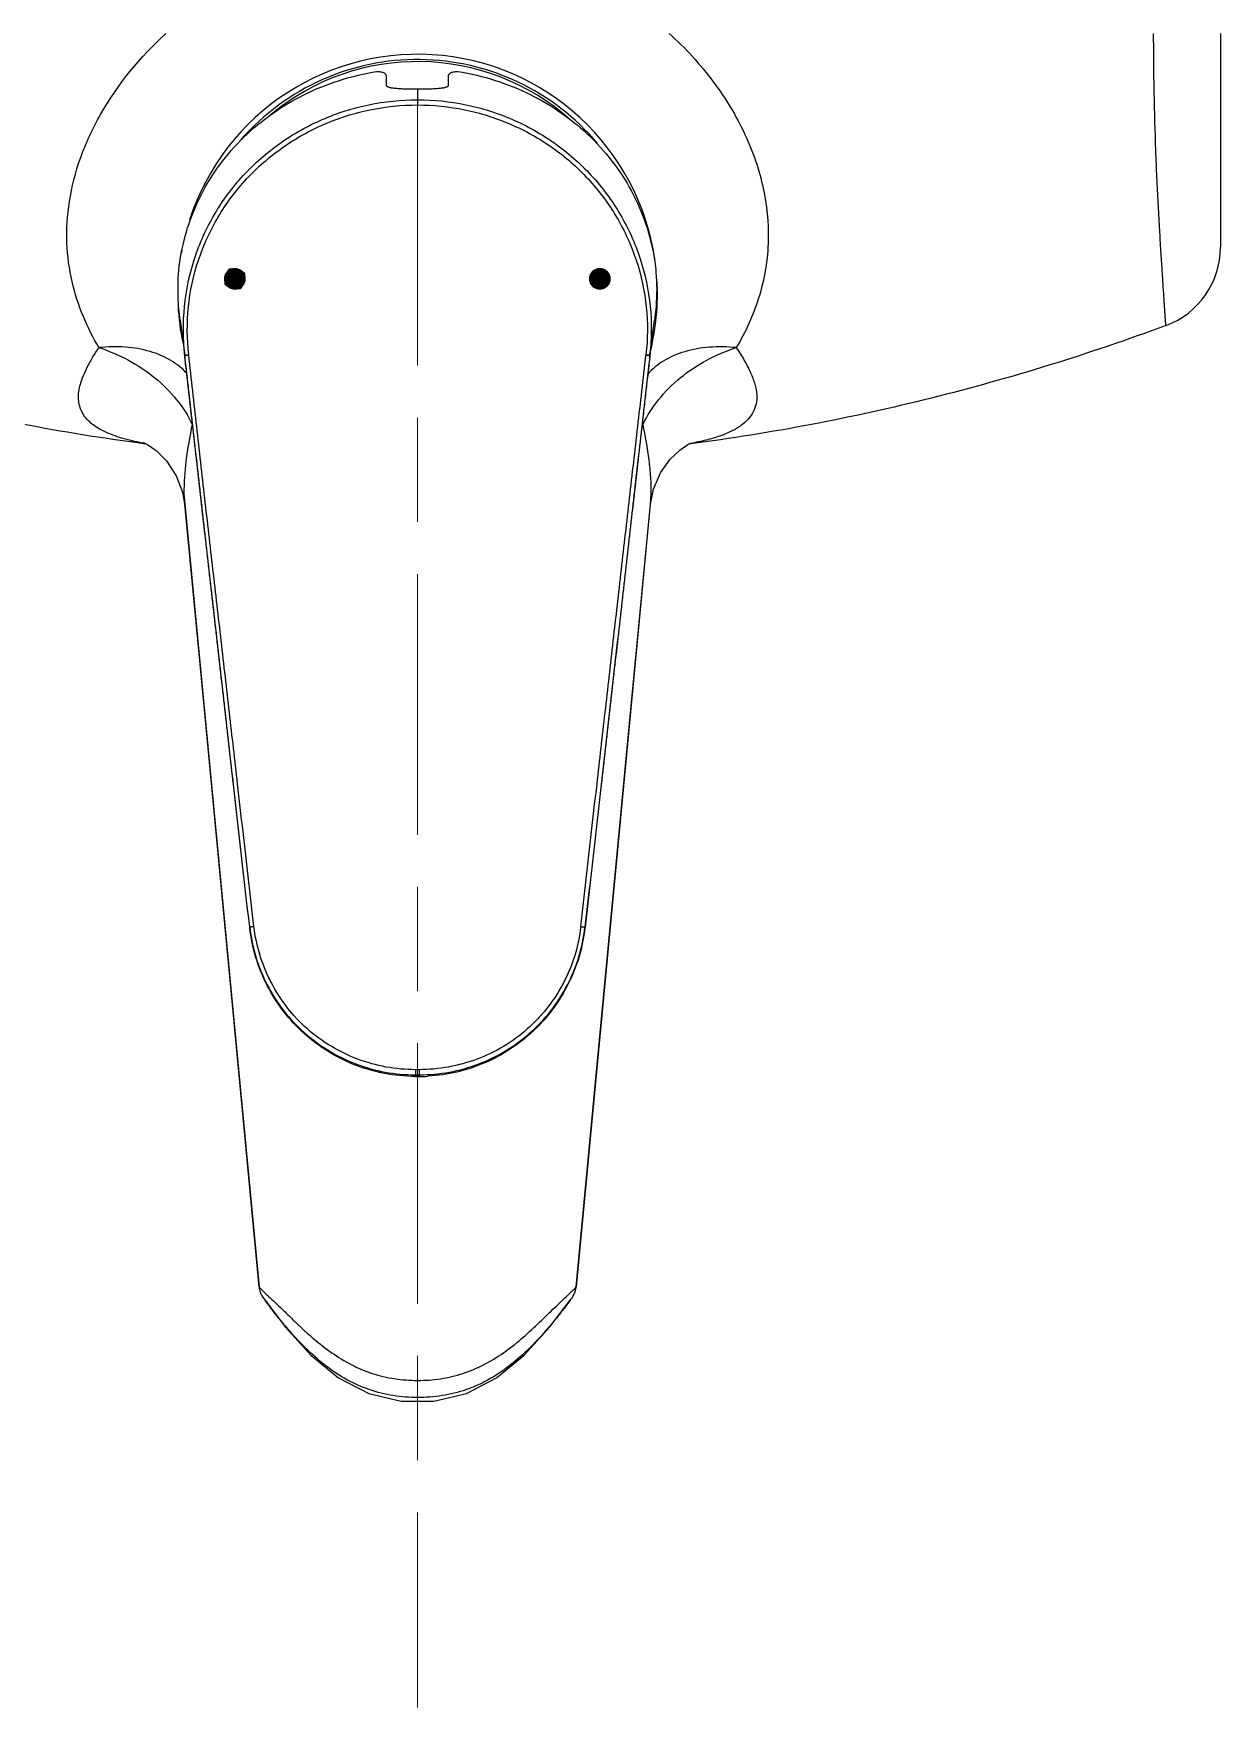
# Model space of a CAD drawing. Header units: millimetres. Extents: x 1122 to 9824, y -1894 to 216.
# Drawn here: x 8929.4 to 9043.2, y -117.3 to 43.3 of the extents above; entities that cross this region are included whole.
import ezdxf

# ---------------------------------------------------------------- set-up
doc = ezdxf.new("R2010")
doc.units = ezdxf.units.MM
doc.header["$LTSCALE"] = 40
doc.linetypes.add('CENTER', pattern=[2.25, 1.25, -0.25, 0.5, -0.25])
doc.linetypes.add('DLB3013-CR2S_시공도$0$CENTER2', pattern=[28.575, 19.05, -3.175, 3.175, -3.175])
doc.layers.add('Default', color=7, linetype='Continuous')
doc.layers.add('DLB3013-CR2S_시공도$0$Cneter', color=1, linetype='DLB3013-CR2S_시공도$0$CENTER2', lineweight=13)

msp = doc.modelspace()

# ---------------------------------------------------------------- hatches: boundary and pattern name
at = {"layer": 'Default', "true_color": 0x2f469a}
h = msp.add_hatch(color=175, dxfattribs=at)
h.dxf.hatch_style = 2
edge = h.paths.add_edge_path()
edge.add_spline(control_points=[(8947.71, 19.23), (8947.71, 19.23), (8947.71, 19.23), (8948.15, 18.78), (8948.71, 18.78), (8949.26, 18.78), (8949.71, 19.23), (8949.71, 19.78), (8949.71, 20.33), (8949.26, 20.78), (8948.71, 20.78), (8948.15, 20.78), (8947.71, 20.33), (8947.71, 19.78), (8947.71, 19.23)], knot_values=[0, 0, 0, 0, 0.0001, 0.0002, 1, 1, 1, 2, 2, 2, 3, 3, 3, 4, 4, 4, 4], degree=3, periodic=0)
at = {"layer": 'Default', "true_color": 0xe50611}
h = msp.add_hatch(color=12, dxfattribs=at)
h.dxf.hatch_style = 2
edge = h.paths.add_edge_path()
edge.add_spline(control_points=[(8984.71, 19.78), (8984.71, 19.78), (8984.71, 19.78), (8984.71, 19.23), (8984.26, 18.78), (8983.71, 18.78), (8983.15, 18.78), (8982.71, 19.23), (8982.71, 19.78), (8982.71, 20.33), (8983.15, 20.78), (8983.71, 20.78), (8984.26, 20.78), (8984.71, 20.33), (8984.71, 19.78)], knot_values=[0, 0, 0, 0, 0.0001, 0.0002, 1, 1, 1, 2, 2, 2, 3, 3, 3, 4, 4, 4, 4], degree=3, periodic=0)

# ---------------------------------------------------------------- linework, layer by layer
at = {"color": 7, "linetype": 'Continuous'}
for p, q in [((9043.23, 43.32), (9043.23, 22.81)), ((8963.21, 39.29), (8963.21, 38.37)), ((8969.21, 38.37), (8969.21, 39.29)), ((8966.21, 38), (8966.21, 36.46)), ((8943.27, 18.32), (8943.23, 18.32)), ((8989.15, 18.32), (8989.23, 18.32)), ((8943.45, 15.81), (8943.31, 17.17)), ((8989.1, 17.17), (8988.96, 15.81)), ((8943.45, 15.81), (8943.91, 12.42)), ((8988.51, 12.41), (8988.96, 15.81)), ((8943.88, 12.62), (8943.89, 12.58)), ((8943.89, 12.58), (8943.89, 12.56)), ((8943.89, 12.58), (8943.9, 12.51)), ((8943.89, 12.57), (8943.89, 12.56)), ((8943.9, 12.45), (8943.89, 12.57)), ((8943.9, 12.51), (8943.91, 12.45)), ((8943.9, 12.42), (8943.9, 12.45)), ((8943.92, 12.27), (8943.9, 12.42)), ((8944.13, 12.48), (8944.29, 12.5)), ((8988.4, 12.46), (8988.13, 12.5)), ((8988.48, 12.25), (8988.5, 12.42)), ((8988.49, 12.28), (8988.51, 12.4)), ((8988.51, 12.4), (8988.49, 12.28)), ((8988.49, 12.28), (8988.49, 12.25)), ((8988.52, 12.51), (8988.51, 12.45)), ((8988.51, 12.45), (8988.52, 12.51)), ((8988.51, 12.45), (8988.51, 12.41)), ((8988.51, 12.41), (8988.51, 12.4)), ((8988.52, 12.57), (8988.53, 12.62)), ((8988.52, 12.57), (8988.53, 12.58)), ((8988.52, 12.56), (8988.52, 12.57)), ((8988.52, 12.56), (8988.52, 12.57)), ((8988.52, 12.56), (8988.52, 12.51)), ((8988.52, 12.56), (8988.52, 12.56)), ((8988.52, 12.51), (8988.52, 12.56)), ((8988.53, 12.58), (8988.53, 12.62)), ((8940.17, 3.93), (8939.9, 3.97)), ((8992.37, 3.94), (8992.28, 3.93)), ((8943.68, -0.69), (8943.88, -1.83)), ((8943.83, -0.8), (8951.03, -76.92)), ((8943.83, -0.8), (8943.88, -1.84)), ((8988.64, -0.8), (8981.44, -76.91)), ((8988.58, -1.82), (8988.87, -0.38)), ((8988.58, -1.83), (8988.64, -0.8)), ((8943.88, -1.84), (8945.7, -20.87)), ((8950.13, -42.41), (8950.14, -42.47)), ((8950.14, -42.47), (8950.13, -42.41)), ((8982.28, -42.47), (8982.28, -42.41)), ((8982.29, -42.41), (8982.28, -42.47)), ((8966.39, -56.08), (8966.03, -56.08)), ((8966.03, -56.08), (8966.03, -56.57)), ((8966.39, -56.08), (8966.39, -56.57)), ((8966.02, -56.73), (8966.04, -56.73)), ((8966.03, -56.57), (8966.39, -56.57)), ((8966.04, -56.73), (8966.03, -56.57)), ((8966.04, -56.73), (8966.37, -56.73)), ((8966.04, -56.73), (8966.04, -56.73)), ((8966.37, -56.73), (8966.04, -56.73)), ((8966.39, -56.57), (8966.37, -56.73)), ((8966.37, -56.73), (8966.4, -56.73)), ((8966.37, -56.73), (8966.37, -56.73)), ((8951.02, -76.91), (8951.03, -76.92)), ((8981.44, -76.91), (8981.44, -76.9)), ((8980.52, -77.82), (8980.57, -77.78)), ((8980.86, -78.19), (8980.86, -78.2)), ((8981.02, -77.34), (8981.08, -77.28)), ((8981.08, -77.28), (8981.11, -77.26)), ((8981.29, -77.51), (8981.3, -77.47)), ((8981.29, -77.51), (8981.3, -77.47)), ((8981.3, -77.47), (8981.33, -77.41)), ((8981.3, -77.47), (8981.3, -77.47))]:
    msp.add_line(p, q, dxfattribs=at)
for points in [[(8939.92, 4.09), (8939.95, 4.08), (8940.33, 3.89)], [(8940.33, 3.89), (8941.16, 3.31), (8942.15, 2.32), (8943.08, 0.9), (8943.68, -0.69)], [(8988.87, -0.38), (8989.54, 1.17), (8990.44, 2.47), (8991.37, 3.36)], [(8991.37, 3.36), (8992.14, 3.89), (8992.36, 4.01)], [(8981.44, -76.9), (8983.91, -50.85), (8986.76, -20.87), (8988.58, -1.83)], [(8945.7, -20.87), (8948.55, -50.85), (8951.02, -76.91)], [(8951.03, -76.91), (8951.05, -77.06), (8951.11, -77.34), (8951.21, -77.58), (8951.31, -77.77), (8951.39, -77.89), (8951.46, -78), (8951.55, -78.12), (8951.6, -78.2)], [(8981.33, -77.41), (8981.39, -77.19), (8981.43, -76.96), (8981.44, -76.9)], [(8951.6, -78.2), (8953.54, -80.74), (8955.99, -83.45), (8958.64, -85.63), (8961.54, -87.13), (8964.65, -87.86), (8967.8, -87.87), (8970.91, -87.14), (8973.81, -85.65), (8976.45, -83.47), (8978.9, -80.76), (8980.86, -78.19)], [(8980.86, -78.19), (8980.94, -78.08), (8981.04, -77.95), (8981.12, -77.82), (8981.2, -77.69), (8981.29, -77.51)]]:
    msp.add_lwpolyline(points, dxfattribs=at)
for centre, radius, start, end in [((8966.23, 18.32), 23, 5.8669, 162.0607), ((8966.23, 18.32), 22.5, 39.9052, 138.8226), ((8966.23, 18.62), 22, 48.1665, 130.0435), ((8966.23, 18.32), 23, 169.2596, 170.2098), ((9035.23, 22.81), 8, 290.308, 0.0014), ((8966.23, 18.32), 23, 345.6605, 3.4401), ((8966.23, 18.32), 23, 179.3221, 181.61), ((8966.23, 18.32), 23, 182.8385, 191.7136), ((8960.4, 14.48), 16.62, 186.6002, 187.1216), ((8984.89, 18.33), 41.41, 188.0039, 188.1448), ((8960.29, 14.81), 16.55, 188.1631, 188.3227), ((8935.88, 11.54), 8.08, 6.2194, 6.4872), ((8935.87, 11.54), 8.47, 6.2422, 6.5133), ((8996.55, 11.53), 8.47, 173.4821, 173.7533), ((8971.4, 14.91), 17.28, 351.6921, 351.8458), ((8996.53, 11.54), 8.08, 173.5082, 173.7761), ((8954.41, 17.35), 34.45, 351.8475, 352.0126), ((8937.62, 9.95), 8.12, 329.5521, 330.1052), ((9006.2, 22.74), 63.86, 195.3551, 195.5143), ((8928.01, 22.27), 62.06, 344.2483, 344.639), ((8994.67, 9.85), 7.92, 209.195, 210.518), ((8945.19, 31.92), 28.4, 259.1622, 259.4356), ((8966.04, -40.97), 15.75, 269.6885, 269.9973), ((8966.37, -40.9), 15.83, 270.0102, 273.0441), ((8979.46, -76.73), 1.98, 344.5595, 354.6174), ((8980.35, -47.83), 41.31, 226.3954, 226.553), ((8943.42, -38.74), 53.88, 313.5792, 314.2452), ((8979.47, -76.73), 1.98, 337.8379, 344.5475)]:
    msp.add_arc(centre, radius, start, end, dxfattribs=at)
for points, knots in [([(8935.67, 13.18), (8935.11, 14.14), (8934.07, 16.19), (8932.98, 19.56), (8932.48, 23.29), (8932.73, 27.31), (8933.81, 31.49), (8936.47, 37.23), (8939.63, 41.07), (8942.09, 43.32)], [0, 0, 0, 0, 0.099817, 0.205029, 0.316477, 0.435351, 0.563685, 0.701395, 1, 1, 1, 1]), ([(8990.37, 43.32), (8991.92, 41.91), (8994.67, 38.9), (8997.75, 33.85), (8999.54, 28.67), (8999.9, 25.19), (8999.86, 23.53)], [0, 0, 0, 0, 0.277765, 0.539113, 0.780196, 1, 1, 1, 1]), ([(9038.01, 15.31), (9038.01, 15.31), (9038, 15.32), (9038, 15.34), (9037.99, 15.37), (9037.99, 15.41), (9037.98, 15.47), (9037.97, 15.57), (9037.96, 15.74), (9037.94, 15.97), (9037.92, 16.27), (9037.9, 16.62), (9037.87, 17.03), (9037.84, 17.51), (9037.79, 18.28), (9037.72, 19.4), (9037.62, 20.95), (9037.5, 22.76), (9037.38, 24.82), (9037.25, 27.09), (9037.13, 29.54), (9036.99, 33.07), (9036.86, 37.68), (9036.82, 41.42), (9036.82, 43.32)], [0, 0, 0, 0, 0.000304, 0.001022, 0.002172, 0.003768, 0.005818, 0.008333, 0.014795, 0.023226, 0.033698, 0.046282, 0.061048, 0.07807, 0.097416, 0.143279, 0.198691, 0.263497, 0.337249, 0.418833, 0.506947, 0.600229, 0.796817, 1, 1, 1, 1]), ([(8943.43, 21.4), (8943.59, 22.51), (8944.09, 24.72), (8945.39, 27.87), (8947.21, 30.8), (8949.51, 33.44), (8952.25, 35.7), (8955.35, 37.55), (8958.73, 38.91), (8961.11, 39.48), (8962.32, 39.67)], [0, 0, 0, 0, 0.119593, 0.240227, 0.362371, 0.486318, 0.612214, 0.73999, 0.869389, 1, 1, 1, 1]), ([(8962.32, 39.67), (8962.46, 39.67), (8962.7, 39.66), (8962.97, 39.57), (8963.1, 39.49), (8963.16, 39.43), (8963.2, 39.36), (8963.21, 39.32), (8963.21, 39.29)], [0, 0, 0, 0, 0.418313, 0.687809, 0.785521, 0.865707, 0.934911, 1, 1, 1, 1]), ([(8969.21, 39.29), (8969.21, 39.32), (8969.21, 39.36), (8969.25, 39.43), (8969.31, 39.49), (8969.45, 39.57), (8969.71, 39.65), (8969.95, 39.67), (8970.1, 39.67)], [0, 0, 0, 0, 0.064927, 0.134174, 0.214692, 0.312408, 0.582261, 1, 1, 1, 1]), ([(8970.1, 39.67), (8971.31, 39.48), (8973.69, 38.91), (8977.07, 37.55), (8980.16, 35.7), (8982.9, 33.44), (8985.2, 30.8), (8987.02, 27.87), (8988.32, 24.72), (8988.83, 22.51), (8988.98, 21.4)], [0, 0, 0, 0, 0.130611, 0.260011, 0.387796, 0.513693, 0.637629, 0.75976, 0.880401, 1, 1, 1, 1]), ([(8943.91, 12.45), (8943.73, 14.01), (8943.72, 17.15), (8944.67, 21.76), (8946.61, 26.04), (8949.4, 29.81), (8952.35, 32.39), (8954.98, 34.06), (8957.07, 35.1), (8959.27, 35.92), (8962.29, 36.71), (8964.65, 36.96), (8966.21, 36.96)], [0, 0, 0, 0, 0.125372, 0.250443, 0.375035, 0.499467, 0.62444, 0.686857, 0.749214, 0.811861, 0.874687, 1, 1, 1, 1]), ([(8963.21, 38.37), (8963.21, 38.35), (8963.22, 38.31), (8963.27, 38.26), (8963.34, 38.22), (8963.44, 38.18), (8963.56, 38.14), (8963.78, 38.1), (8964.11, 38.06), (8964.56, 38.03), (8965.07, 38.01), (8965.63, 38), (8966.01, 38), (8966.21, 38)], [0, 0, 0, 0, 0.01781, 0.038783, 0.065715, 0.099872, 0.141712, 0.191266, 0.312383, 0.45964, 0.627684, 0.810184, 1, 1, 1, 1]), ([(8966.21, 38), (8966.4, 38), (8966.79, 38), (8967.35, 38.01), (8967.86, 38.03), (8968.31, 38.06), (8968.63, 38.1), (8968.85, 38.14), (8968.98, 38.18), (8969.07, 38.22), (8969.15, 38.26), (8969.2, 38.31), (8969.21, 38.35), (8969.21, 38.37)], [0, 0, 0, 0, 0.189816, 0.372315, 0.540361, 0.68762, 0.808737, 0.858291, 0.900134, 0.934298, 0.961233, 0.982199, 1, 1, 1, 1]), ([(8966.21, 36.96), (8967.77, 36.96), (8970.89, 36.64), (8975.38, 35.22), (8979.48, 32.91), (8983.01, 29.82), (8985.8, 26.04), (8987.74, 21.76), (8988.7, 17.15), (8988.68, 14), (8988.51, 12.45)], [0, 0, 0, 0, 0.125155, 0.250385, 0.375119, 0.500243, 0.62481, 0.749512, 0.874635, 1, 1, 1, 1]), ([(8944.29, 12.5), (8944.11, 14.01), (8944.09, 17.1), (8945.05, 21.61), (8946.97, 25.79), (8949.26, 28.86), (8951.45, 30.99), (8953.26, 32.4), (8955.2, 33.63), (8957.26, 34.65), (8959.41, 35.45), (8962.37, 36.22), (8964.68, 36.46), (8966.21, 36.46)], [0, 0, 0, 0, 0.1252, 0.250117, 0.374754, 0.499337, 0.561763, 0.62425, 0.6868, 0.749397, 0.81205, 0.874732, 1, 1, 1, 1]), ([(8966.21, 36.46), (8967.74, 36.46), (8970.04, 36.23), (8973, 35.45), (8975.16, 34.64), (8977.22, 33.63), (8979.81, 32.01), (8982.69, 29.47), (8985.45, 25.79), (8987.36, 21.61), (8988.32, 17.1), (8988.31, 14.01), (8988.13, 12.5)], [0, 0, 0, 0, 0.12529, 0.187981, 0.250638, 0.313261, 0.375812, 0.50058, 0.625181, 0.749839, 0.874779, 1, 1, 1, 1]), ([(8999.86, 23.53), (8999.83, 21.64), (8999.2, 18.01), (8997.69, 14.67), (8996.79, 13.18)], [0, 0, 0, 0, 0.521379, 1, 1, 1, 1]), ([(8943.31, 17.17), (8943.29, 17.54), (8943.22, 18.95), (8943.29, 20.36), (8943.43, 21.4)], [0, 0, 0, 0, 0.257709, 1, 1, 1, 1]), ([(8988.98, 21.4), (8989.03, 21.07), (8989.18, 19.66), (8989.18, 18.24), (8989.1, 17.17)], [0, 0, 0, 0, 0.239691, 1, 1, 1, 1]), ([(8939.9, 3.97), (8932.15, 4.99), (8916.75, 7.95), (8901.79, 12.59), (8894.46, 15.31)], [0, 0, 0, 0, 0.500171, 1, 1, 1, 1]), ([(9038.01, 15.31), (9030.65, 12.58), (9015.62, 7.92), (9000.15, 4.96), (8992.37, 3.94)], [0, 0, 0, 0, 0.499811, 1, 1, 1, 1]), ([(8939.85, 4.03), (8939.18, 4.16), (8937.93, 4.44), (8936.25, 5.05), (8934.91, 5.84), (8934.13, 6.74), (8933.8, 7.57), (8933.65, 8.49), (8933.81, 9.5), (8934.18, 10.53), (8934.74, 11.72), (8935.28, 12.59), (8935.67, 13.18)], [0, 0, 0, 0, 0.153576, 0.286229, 0.399318, 0.498471, 0.546531, 0.596056, 0.706711, 0.770864, 0.841309, 1, 1, 1, 1]), ([(8944.13, 10.69), (8943.68, 11.18), (8942.57, 12.06), (8940.53, 12.91), (8938.17, 13.32), (8936.52, 13.26), (8935.67, 13.18)], [0, 0, 0, 0, 0.219848, 0.458817, 0.719602, 1, 1, 1, 1]), ([(8935.67, 13.18), (8936.65, 12.87), (8938.54, 12.07), (8941.07, 10.38), (8943.16, 8.3), (8944.22, 6.67), (8944.62, 5.83)], [0, 0, 0, 0, 0.258465, 0.515915, 0.76504, 1, 1, 1, 1]), ([(8987.85, 5.83), (8988.25, 6.67), (8989.3, 8.3), (8991.39, 10.38), (8993.92, 12.07), (8995.82, 12.87), (8996.79, 13.18)], [0, 0, 0, 0, 0.235002, 0.484129, 0.741559, 1, 1, 1, 1]), ([(8996.79, 13.18), (8995.94, 13.26), (8994.27, 13.31), (8991.89, 12.89), (8989.84, 12.03), (8988.73, 11.13), (8988.28, 10.62)], [0, 0, 0, 0, 0.280824, 0.541792, 0.780604, 1, 1, 1, 1]), ([(8996.79, 13.18), (8997.06, 12.77), (8997.56, 11.99), (8998.17, 10.82), (8998.59, 9.72), (8998.73, 8.99), (8998.75, 8.65)], [0, 0, 0, 0, 0.293816, 0.559252, 0.794259, 1, 1, 1, 1]), ([(8943.89, 12.57), (8943.89, 12.58), (8943.89, 12.59), (8943.88, 12.61), (8943.88, 12.62)], [0, 0, 0, 0, 0.297641, 1, 1, 1, 1]), ([(8943.91, 12.45), (8943.91, 12.45), (8943.91, 12.46), (8943.92, 12.46), (8943.94, 12.46), (8943.97, 12.46), (8944, 12.46), (8944.06, 12.47), (8944.1, 12.48), (8944.13, 12.48)], [0, 0, 0, 0, 0.015742, 0.062646, 0.142748, 0.256637, 0.402474, 0.578065, 1, 1, 1, 1]), ([(8944.29, 12.46), (8944.24, 12.45), (8944.17, 12.44), (8944.08, 12.43), (8944.02, 12.43), (8943.98, 12.42), (8943.95, 12.42), (8943.93, 12.42), (8943.92, 12.42), (8943.91, 12.42), (8943.91, 12.42)], [0, 0, 0, 0, 0.38757, 0.564548, 0.718663, 0.842115, 0.930862, 0.96138, 0.982823, 1, 1, 1, 1]), ([(8950.13, -42.41), (8949.61, -37.84), (8948.83, -30.99), (8947.8, -21.85), (8947.02, -14.99), (8946.24, -8.14), (8945.6, -2.43), (8945.08, 2.14), (8944.75, 4.99), (8944.49, 7.28), (8944.3, 8.99), (8944.11, 10.7), (8943.97, 11.85), (8943.91, 12.42)], [0, 0, 0, 0, 0.25, 0.375, 0.5, 0.625, 0.750001, 0.812501, 0.875001, 0.906251, 0.937501, 0.968751, 1, 1, 1, 1]), ([(8950.13, -42.41), (8949.61, -37.85), (8948.84, -31.02), (8947.8, -21.9), (8947.03, -15.07), (8946.38, -9.37), (8945.86, -4.82), (8945.47, -1.4), (8945.09, 2.02), (8944.76, 4.87), (8944.5, 7.14), (8944.31, 8.85), (8944.11, 10.56), (8943.98, 11.7), (8943.92, 12.27)], [0, 0, 0, 0, 0.24998, 0.37497, 0.499958, 0.624945, 0.68744, 0.749936, 0.812435, 0.874928, 0.906171, 0.93743, 0.968623, 1, 1, 1, 1]), ([(8950.54, -42.36), (8950.01, -37.79), (8949.23, -30.94), (8948.19, -21.81), (8947.4, -14.95), (8946.74, -9.24), (8946.22, -4.68), (8945.82, -1.25), (8945.43, 2.18), (8944.92, 6.74), (8944.54, 10.17), (8944.29, 12.46)], [0, 0, 0, 0, 0.25, 0.375, 0.5, 0.625, 0.6875, 0.75, 0.8125, 0.875, 1, 1, 1, 1]), ([(8981.88, -42.36), (8982.4, -37.79), (8983.18, -30.94), (8984.22, -21.81), (8985, -14.95), (8985.78, -8.1), (8986.56, -1.25), (8987.35, 5.6), (8987.87, 10.17), (8988.12, 12.46)], [0, 0, 0, 0, 0.25, 0.375, 0.5, 0.625, 0.75, 0.875001, 1, 1, 1, 1]), ([(8988.49, 12.26), (8988.35, 11.12), (8988.1, 8.85), (8987.58, 4.29), (8986.93, -1.4), (8986.16, -8.24), (8985.13, -17.35), (8983.83, -28.74), (8982.8, -37.85), (8982.28, -42.41)], [0, 0, 0, 0, 0.062499, 0.124999, 0.249999, 0.374999, 0.5, 0.75, 1, 1, 1, 1]), ([(8988.49, 12.25), (8988.43, 11.68), (8988.3, 10.54), (8988.1, 8.83), (8987.91, 7.12), (8987.65, 4.85), (8987.32, 2), (8986.94, -1.42), (8986.55, -4.83), (8986.03, -9.39), (8985.39, -15.08), (8984.61, -21.91), (8983.58, -31.02), (8982.8, -37.85), (8982.29, -42.41)], [0, 0, 0, 0, 0.031371, 0.062565, 0.093824, 0.125067, 0.18756, 0.250059, 0.312557, 0.375052, 0.500039, 0.625028, 0.750018, 1, 1, 1, 1]), ([(8988.5, 12.42), (8988.5, 12.41), (8988.5, 12.42), (8988.49, 12.42), (8988.47, 12.42), (8988.44, 12.42), (8988.39, 12.43), (8988.33, 12.43), (8988.24, 12.44), (8988.17, 12.45), (8988.12, 12.46)], [0, 0, 0, 0, 0.017242, 0.038713, 0.069257, 0.158044, 0.281515, 0.435624, 0.612567, 1, 1, 1, 1]), ([(8988.51, 12.45), (8988.5, 12.45), (8988.5, 12.46), (8988.48, 12.46), (8988.44, 12.46), (8988.42, 12.46), (8988.4, 12.46)], [0, 0, 0, 0, 0.060728, 0.245165, 0.560627, 1, 1, 1, 1]), ([(8998.75, 8.65), (8998.77, 8.36), (8998.73, 7.79), (8998.45, 6.99), (8997.94, 6.27), (8997.22, 5.65), (8996.29, 5.11), (8995.17, 4.66), (8993.86, 4.28), (8992.91, 4.08), (8992.41, 3.99)], [0, 0, 0, 0, 0.099815, 0.195759, 0.294624, 0.402663, 0.524802, 0.664263, 0.822508, 1, 1, 1, 1]), ([(8944.62, 5.83), (8944.37, 4.66), (8943.98, 2.46), (8943.81, 0.23), (8943.83, -0.8)], [0, 0, 0, 0, 0.539132, 1, 1, 1, 1]), ([(8988.64, -0.8), (8988.65, -0.28), (8988.61, 0.79), (8988.39, 3.01), (8988.09, 4.69), (8987.85, 5.83)], [0, 0, 0, 0, 0.232967, 0.479083, 1, 1, 1, 1]), ([(8950.54, -42.36), (8950.48, -42.37), (8950.41, -42.38), (8950.31, -42.39), (8950.25, -42.39), (8950.2, -42.4), (8950.18, -42.4), (8950.16, -42.4), (8950.15, -42.41), (8950.14, -42.41), (8950.13, -42.41), (8950.13, -42.41), (8950.13, -42.41)], [0, 0, 0, 0, 0.383971, 0.56148, 0.716835, 0.841498, 0.890863, 0.931049, 0.961737, 0.983156, 0.995758, 1, 1, 1, 1]), ([(8950.13, -42.41), (8950.24, -43.37), (8950.63, -45.28), (8951.74, -47.99), (8953.31, -50.46), (8955.31, -52.59), (8957.66, -54.33), (8960.29, -55.61), (8963.11, -56.4), (8965.06, -56.57), (8966.03, -56.57)], [0, 0, 0, 0, 0.125103, 0.25011, 0.375036, 0.499909, 0.624818, 0.749812, 0.874881, 1, 1, 1, 1]), ([(8965.96, -56.73), (8964.99, -56.72), (8963.04, -56.53), (8960.24, -55.72), (8957.62, -54.42), (8955.29, -52.67), (8953.3, -50.52), (8951.74, -48.05), (8950.64, -45.34), (8950.24, -43.43), (8950.14, -42.47)], [0, 0, 0, 0, 0.12503, 0.250039, 0.374993, 0.499917, 0.624874, 0.749888, 0.874953, 1, 1, 1, 1]), ([(8966.03, -56.08), (8965.08, -56.08), (8963.19, -55.91), (8960.46, -55.14), (8957.9, -53.91), (8955.6, -52.24), (8953.66, -50.17), (8952.39, -48.17), (8951.59, -46.47), (8950.94, -44.69), (8950.65, -43.3), (8950.54, -42.36)], [0, 0, 0, 0, 0.125118, 0.250184, 0.375168, 0.500043, 0.624882, 0.749777, 0.812327, 0.874906, 1, 1, 1, 1]), ([(8981.88, -42.36), (8981.77, -43.3), (8981.48, -44.7), (8980.84, -46.47), (8980.24, -47.75), (8979.53, -48.98), (8978.71, -50.13), (8977.78, -51.2), (8976.43, -52.52), (8974.52, -53.92), (8971.96, -55.14), (8969.22, -55.91), (8967.33, -56.08), (8966.39, -56.08)], [0, 0, 0, 0, 0.125069, 0.187633, 0.250174, 0.312679, 0.375154, 0.437627, 0.500099, 0.624941, 0.749879, 0.874918, 1, 1, 1, 1]), ([(8966.39, -56.57), (8967.36, -56.57), (8969.3, -56.4), (8972.12, -55.61), (8974.75, -54.33), (8977.1, -52.59), (8979.1, -50.46), (8980.68, -47.99), (8981.78, -45.28), (8982.17, -43.37), (8982.28, -42.41)], [0, 0, 0, 0, 0.125102, 0.250172, 0.37517, 0.500065, 0.624942, 0.749886, 0.874909, 1, 1, 1, 1]), ([(8982.28, -42.47), (8982.17, -43.4), (8981.8, -45.25), (8980.76, -47.88), (8979.28, -50.29), (8977.4, -52.4), (8975.19, -54.16), (8972.7, -55.5), (8970.02, -56.39), (8968.15, -56.65), (8967.21, -56.7)], [0, 0, 0, 0, 0.125023, 0.25006, 0.375057, 0.500009, 0.624934, 0.749898, 0.87492, 1, 1, 1, 1]), ([(8981.88, -42.36), (8981.93, -42.37), (8982.01, -42.38), (8982.1, -42.39), (8982.17, -42.39), (8982.21, -42.4), (8982.24, -42.4), (8982.25, -42.4), (8982.27, -42.41), (8982.28, -42.41), (8982.28, -42.41), (8982.28, -42.41), (8982.28, -42.41)], [0, 0, 0, 0, 0.383976, 0.561483, 0.716793, 0.84148, 0.890874, 0.931049, 0.96171, 0.983138, 0.995758, 1, 1, 1, 1]), ([(8951.03, -76.92), (8951.03, -76.93), (8951.06, -76.96), (8951.12, -77.02), (8951.2, -77.1), (8951.34, -77.25), (8951.56, -77.46), (8951.75, -77.65), (8951.86, -77.74)], [0, 0, 0, 0, 0.041486, 0.110584, 0.206782, 0.328044, 0.63225, 1, 1, 1, 1]), ([(8981.11, -77.26), (8981.13, -77.24), (8981.19, -77.17), (8981.26, -77.11), (8981.31, -77.06)], [0, 0, 0, 0, 0.282966, 1, 1, 1, 1]), ([(8981.31, -77.06), (8981.34, -77.03), (8981.38, -76.98), (8981.43, -76.93), (8981.44, -76.91)], [0, 0, 0, 0, 0.641272, 1, 1, 1, 1]), ([(8980.86, -78.19), (8980.7, -78.43), (8980.32, -78.93), (8979.48, -80), (8977.8, -82.01), (8975.62, -84.16), (8973.36, -85.67), (8971.97, -86.37), (8970.51, -86.94), (8968.59, -87.41), (8966.23, -87.59), (8963.87, -87.4), (8961.58, -86.84), (8959.43, -85.88), (8956.85, -84.16), (8954.66, -82.01), (8952.99, -80), (8952.14, -78.93), (8951.77, -78.43), (8951.6, -78.2)], [0, 0, 0, 0, 0.023754, 0.052019, 0.113259, 0.240366, 0.304879, 0.337285, 0.369759, 0.434833, 0.500068, 0.565304, 0.630378, 0.695194, 0.759707, 0.886801, 0.948044, 0.976293, 1, 1, 1, 1]), ([(8951.94, -77.82), (8952.15, -78.02), (8952.58, -78.43), (8953.26, -79.07), (8953.98, -79.77), (8954.72, -80.49), (8955.49, -81.21), (8956.56, -82.15), (8957.98, -83.26), (8959.53, -84.22), (8960.85, -84.85), (8962.22, -85.36), (8964.02, -85.77), (8966.23, -85.94), (8968.44, -85.78), (8970.6, -85.28), (8972.62, -84.42), (8974.48, -83.27), (8976.18, -81.94), (8977.73, -80.51), (8979.15, -79.11), (8980.09, -78.24), (8980.52, -77.82)], [0, 0, 0, 0, 0.02518, 0.053243, 0.083001, 0.11371, 0.14493, 0.176476, 0.240271, 0.304704, 0.337094, 0.369568, 0.434695, 0.499985, 0.565278, 0.630401, 0.695222, 0.759653, 0.823456, 0.886221, 0.946711, 1, 1, 1, 1])]:
    msp.add_open_spline(points, degree=3, knots=knots, dxfattribs=at)
at = {"layer": 'Default', "lineweight": 0}
for points in [[(8949.71, 19.78), (8949.71, 20.33), (8949.26, 20.78), (8948.71, 20.78), (8948.15, 20.78), (8947.71, 20.33), (8947.71, 19.78), (8947.71, 19.23), (8948.15, 18.78), (8948.71, 18.78), (8949.26, 18.78), (8949.71, 19.23), (8949.71, 19.78)], [(8982.71, 19.78), (8982.71, 20.33), (8983.15, 20.78), (8983.71, 20.78), (8984.26, 20.78), (8984.71, 20.33), (8984.71, 19.78), (8984.71, 19.23), (8984.26, 18.78), (8983.71, 18.78), (8983.15, 18.78), (8982.71, 19.23), (8982.71, 19.78)]]:
    msp.add_open_spline(points, degree=3, knots=[0, 0, 0, 0, 1, 1, 1, 2, 2, 2, 3, 3, 3, 4, 4, 4, 4], dxfattribs=at)
at = {"layer": 'DLB3013-CR2S_시공도$0$Cneter', "linetype": 'CENTER', "lineweight": 5, "ltscale": 0.5}
msp.add_line((8966.21, 36.46), (8966.21, -117.26), dxfattribs=at)

doc.saveas('drawing.dxf')
